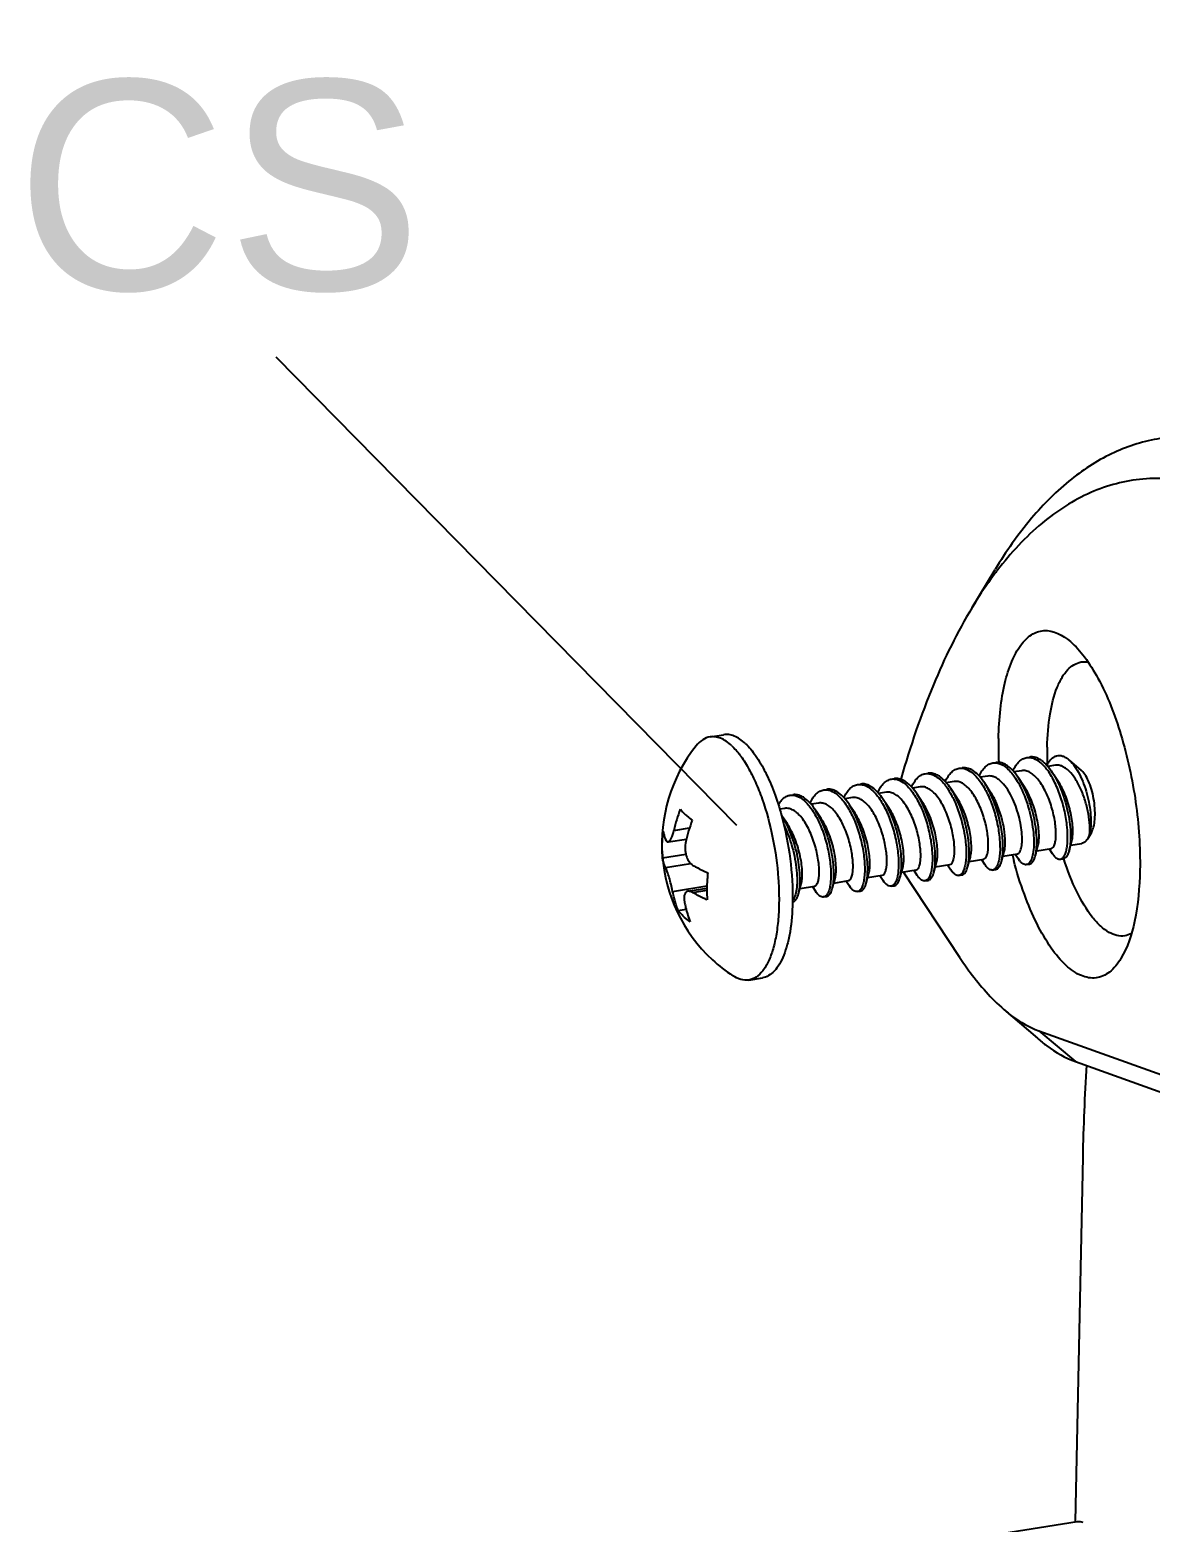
# Model space of a CAD drawing. Header units: millimetres. Extents: x 0 to 549, y 0 to 190.
# Drawn here: x 35.93 to 51.97, y 89.66 to 111.02 of the extents above; entities that cross this region are included whole.
import ezdxf

# ---------------------------------------------------------------- set-up
doc = ezdxf.new("R2010")
doc.units = ezdxf.units.MM
doc.layers.add('02___PRT_ALL_AXES', color=7, linetype='Continuous')
doc.styles.get("Standard").update_dxf_attribs({"font": 'SimSun.ttf'})

msp = doc.modelspace()

# ---------------------------------------------------------------- linework, layer by layer
msp.add_line((46.052, 99.627), (39.458, 106.334))
at = {"color": 7, "linetype": 'Continuous'}
for p, q in [((49.423, 102.751), (49.751, 103.293)), ((48.435, 98.964), (49.241, 97.744)), ((49.875, 96.996), (50.356, 96.583)), ((50.376, 96.69), (53.736, 95.489)), ((50.376, 96.69), (50.902, 96.249)), ((50.902, 96.249), (54.262, 95.048)), ((51.005, 94.881), (50.897, 89.665)), ((48.021, 89.201), (50.926, 89.664))]:
    msp.add_line(p, q, dxfattribs=at)
at = {"color": 6, "linetype": 'Continuous'}
for p, q in [((50.132, 100.413), (50.021, 100.395)), ((50.616, 100.49), (50.505, 100.472)), ((50.807, 100.57), (50.816, 100.562)), ((50.987, 100.415), (50.817, 100.562)), ((50.993, 100.41), (50.987, 100.415)), ((48.406, 100.307), (48.402, 100.295)), ((49.163, 100.258), (49.052, 100.241)), ((49.647, 100.336), (49.536, 100.318)), ((49.682, 100.112), (49.602, 100.233)), ((50.166, 100.189), (50.086, 100.31)), ((50.651, 100.267), (50.57, 100.387)), ((47.71, 100.027), (47.599, 100.009)), ((48.194, 100.104), (48.083, 100.087)), ((48.229, 99.881), (48.149, 100.002)), ((48.679, 100.181), (48.568, 100.164)), ((48.713, 99.958), (48.633, 100.079)), ((49.198, 100.035), (49.118, 100.156)), ((46.741, 99.873), (46.667, 99.861)), ((47.226, 99.95), (47.115, 99.932)), ((45.152, 99.558), (45.376, 99.594)), ((45.07, 99.393), (45.331, 99.434)), ((50.81, 99.265), (50.85, 99.409)), ((50.832, 99.345), (50.993, 99.371)), ((51.129, 99.527), (51.073, 99.434)), ((51.11, 99.529), (51.102, 99.498)), ((45.324, 99.212), (44.99, 99.159)), ((49.357, 99.034), (49.397, 99.177)), ((49.379, 99.114), (49.588, 99.147)), ((49.555, 99.142), (49.601, 99.073)), ((49.842, 99.111), (49.881, 99.254)), ((49.864, 99.191), (50.072, 99.224)), ((49.998, 99.201), (49.995, 99.211)), ((50.039, 99.219), (50.085, 99.15)), ((50.101, 99.127), (50.085, 99.15)), ((50.326, 99.188), (50.365, 99.332)), ((50.348, 99.268), (50.557, 99.301)), ((50.524, 99.296), (50.569, 99.227)), ((45.032, 99.027), (45.391, 99.084)), ((47.926, 98.883), (48.135, 98.916)), ((48.389, 98.88), (48.428, 99.023)), ((48.411, 98.96), (48.62, 98.993)), ((48.586, 98.988), (48.632, 98.918)), ((48.648, 98.896), (48.632, 98.918)), ((48.873, 98.957), (48.913, 99.1)), ((48.895, 99.037), (49.104, 99.07)), ((49.071, 99.065), (49.117, 98.996)), ((49.132, 98.973), (49.117, 98.996)), ((49.617, 99.05), (49.601, 99.073)), ((45.134, 98.685), (45.624, 98.763)), ((45.352, 98.686), (45.624, 98.73)), ((45.416, 98.67), (45.624, 98.703)), ((46.958, 98.728), (47.167, 98.762)), ((47.134, 98.756), (47.179, 98.687)), ((47.442, 98.805), (47.651, 98.839)), ((47.618, 98.833), (47.664, 98.764)), ((47.679, 98.742), (47.664, 98.764)), ((48.102, 98.911), (48.148, 98.841)), ((48.164, 98.819), (48.148, 98.841)), ((47.195, 98.665), (47.179, 98.687)), ((45.328, 98.426), (45.214, 98.408))]:
    msp.add_line(p, q, dxfattribs=at)
for points in [[(46.776, 99.65), (46.709, 99.751), (46.696, 99.77)], [(47.26, 99.727), (47.193, 99.828), (47.18, 99.847)], [(47.745, 99.804), (47.677, 99.905), (47.665, 99.925)], [(47.904, 98.802), (47.929, 98.894), (47.944, 98.946)], [(46.936, 98.648), (46.961, 98.739), (46.975, 98.792)], [(47.42, 98.725), (47.445, 98.816), (47.46, 98.869)]]:
    msp.add_lwpolyline(points, dxfattribs=at)
at = {"color": 7, "linetype": 'Continuous'}
for centre, radius, start, end in [((55.425, 100.762), 5.627, 178.8831, 182.3106), ((82.93, 94.237), 31.931, 176.4781, 178.8456)]:
    msp.add_arc(centre, radius, start, end, dxfattribs=at)
at = {"color": 6, "linetype": 'Continuous'}
for centre, radius, start, end in [((54.847, 100.664), 4.351, 178.8524, 182.0414), ((47.465, 99.027), 2.374, 159.3857, 167.0677), ((45.871, 99.226), 0.989, 33.3805, 34.2131), ((47.66, 98.861), 2.399, 159.4259, 167.0275), ((55.946, 100.714), 6.137, 194.2641, 194.9792), ((50.653, 99.233), 0.0966, 313.6103, 315.8881)]:
    msp.add_arc(centre, radius, start, end, dxfattribs=at)
at = {"color": 7, "linetype": 'Continuous'}
for points, knots in [([(52.111, 105.168), (51.887, 105.132), (51.433, 104.991), (50.807, 104.593), (50.232, 104.017), (49.907, 103.549), (49.751, 103.293)], [0, 0, 0, 0, 0.219294, 0.452322, 0.710118, 1, 1, 1, 1]), ([(60.639, 88.323), (60.45, 89.664), (59.959, 92.275), (58.902, 95.963), (57.772, 98.756), (56.741, 100.685), (55.96, 101.892), (55.155, 102.896), (54.336, 103.684), (53.511, 104.246), (52.685, 104.568), (51.869, 104.632), (51.088, 104.426), (50.372, 103.963), (49.974, 103.529), (49.785, 103.283)], [0, 0, 0, 0, 0.184005, 0.360412, 0.520507, 0.592175, 0.657304, 0.715486, 0.766646, 0.811188, 0.850217, 0.885748, 0.920635, 0.957918, 1, 1, 1, 1]), ([(49.785, 103.283), (49.753, 103.242), (49.625, 103.07), (49.507, 102.89), (49.422, 102.75)], [0, 0, 0, 0, 0.242005, 1, 1, 1, 1]), ([(49.422, 102.75), (49.209, 102.397), (48.819, 101.599), (48.536, 100.76), (48.406, 100.307)], [0, 0, 0, 0, 0.466893, 1, 1, 1, 1]), ([(49.799, 100.872), (49.802, 101.013), (49.819, 101.281), (49.88, 101.652), (49.974, 101.963), (50.099, 102.202), (50.255, 102.366), (50.522, 102.462), (50.725, 102.351), (50.83, 102.261)], [0, 0, 0, 0, 0.19244, 0.364126, 0.511054, 0.631809, 0.72905, 0.812539, 1, 1, 1, 1]), ([(50.83, 102.261), (50.905, 102.196), (51.051, 102.03), (51.319, 101.594), (51.586, 100.897), (51.786, 99.971), (51.832, 99.315), (51.825, 98.991)], [0, 0, 0, 0, 0.085288, 0.188263, 0.438207, 0.721409, 1, 1, 1, 1]), ([(50.497, 100.751), (50.5, 100.91), (50.523, 101.2), (50.603, 101.536), (50.702, 101.745), (50.802, 101.886), (50.911, 101.957), (50.984, 101.969)], [0, 0, 0, 0, 0.343358, 0.626184, 0.741897, 0.840777, 1, 1, 1, 1]), ([(51.552, 97.723), (51.509, 97.651), (51.412, 97.525), (51.198, 97.425), (50.964, 97.469), (50.744, 97.631), (50.533, 97.888), (50.335, 98.234), (50.157, 98.655), (50.061, 98.964), (50.017, 99.127)], [0, 0, 0, 0, 0.096389, 0.175491, 0.255725, 0.354715, 0.480135, 0.632293, 0.807546, 1, 1, 1, 1]), ([(51.608, 98.049), (51.532, 98.036), (51.399, 98.075), (51.254, 98.189), (51.087, 98.374), (50.901, 98.696), (50.787, 98.987), (50.735, 99.149)], [0, 0, 0, 0, 0.156547, 0.25519, 0.37128, 0.655858, 1, 1, 1, 1]), ([(51.825, 98.991), (51.82, 98.744), (51.781, 98.31), (51.65, 97.884), (51.552, 97.723)], [0, 0, 0, 0, 0.56751, 1, 1, 1, 1]), ([(49.241, 97.744), (49.291, 97.668), (49.479, 97.4), (49.696, 97.151), (49.875, 96.996)], [0, 0, 0, 0, 0.276053, 1, 1, 1, 1]), ([(49.875, 96.996), (49.916, 96.961), (50.069, 96.838), (50.242, 96.738), (50.376, 96.69)], [0, 0, 0, 0, 0.273674, 1, 1, 1, 1]), ([(50.356, 96.583), (50.4, 96.545), (50.567, 96.411), (50.756, 96.301), (50.902, 96.249)], [0, 0, 0, 0, 0.27368, 1, 1, 1, 1])]:
    msp.add_open_spline(points, degree=3, knots=knots, dxfattribs=at)
for points in [[(50.984, 101.969), (51.019, 101.974), (51.055, 101.973), (51.089, 101.966)], [(51.704, 98.082), (51.675, 98.066), (51.642, 98.054), (51.608, 98.049)], [(50.927, 89.664), (50.954, 89.668), (50.983, 89.665), (51.009, 89.655)]]:
    msp.add_open_spline(points, degree=3, dxfattribs=at)
at = {"color": 6, "linetype": 'Continuous'}
for points, knots in [([(50.493, 100.488), (50.501, 100.505), (50.52, 100.538), (50.553, 100.579), (50.591, 100.61), (50.631, 100.628), (50.675, 100.633), (50.72, 100.624), (50.765, 100.603), (50.793, 100.582), (50.807, 100.57)], [0, 0, 0, 0, 0.150888, 0.284926, 0.404588, 0.514609, 0.621968, 0.734514, 0.859043, 1, 1, 1, 1]), ([(49.039, 100.258), (49.05, 100.283), (49.075, 100.33), (49.122, 100.389), (49.175, 100.43), (49.216, 100.444), (49.235, 100.447)], [0, 0, 0, 0, 0.29826, 0.559156, 0.788776, 1, 1, 1, 1]), ([(49.276, 100.449), (49.287, 100.448), (49.332, 100.441), (49.374, 100.419), (49.403, 100.398)], [0, 0, 0, 0, 0.229895, 1, 1, 1, 1]), ([(49.416, 100.424), (49.394, 100.436), (49.349, 100.455), (49.3, 100.457), (49.278, 100.454)], [0, 0, 0, 0, 0.525833, 1, 1, 1, 1]), ([(49.446, 100.405), (49.443, 100.407), (49.433, 100.413), (49.423, 100.42), (49.416, 100.424)], [0, 0, 0, 0, 0.25605, 1, 1, 1, 1]), ([(49.523, 100.334), (49.534, 100.36), (49.559, 100.407), (49.606, 100.466), (49.66, 100.507), (49.7, 100.521), (49.72, 100.524)], [0, 0, 0, 0, 0.298284, 0.559201, 0.788816, 1, 1, 1, 1]), ([(49.76, 100.526), (49.771, 100.525), (49.817, 100.518), (49.859, 100.496), (49.888, 100.475)], [0, 0, 0, 0, 0.229897, 1, 1, 1, 1]), ([(49.9, 100.501), (49.878, 100.513), (49.833, 100.532), (49.784, 100.534), (49.762, 100.531)], [0, 0, 0, 0, 0.52583, 1, 1, 1, 1]), ([(49.888, 100.475), (49.912, 100.458), (49.96, 100.415), (50.05, 100.303), (50.105, 100.203), (50.138, 100.131)], [0, 0, 0, 0, 0.20828, 0.44643, 1, 1, 1, 1]), ([(49.93, 100.482), (49.927, 100.484), (49.918, 100.49), (49.908, 100.497), (49.9, 100.501)], [0, 0, 0, 0, 0.256051, 1, 1, 1, 1]), ([(50.086, 100.31), (50.063, 100.345), (50.016, 100.408), (49.959, 100.461), (49.93, 100.482)], [0, 0, 0, 0, 0.5384, 1, 1, 1, 1]), ([(50.007, 100.412), (50.019, 100.437), (50.044, 100.484), (50.091, 100.543), (50.144, 100.584), (50.184, 100.598), (50.204, 100.601)], [0, 0, 0, 0, 0.298256, 0.559159, 0.788784, 1, 1, 1, 1]), ([(50.557, 99.301), (50.58, 99.305), (50.599, 99.341), (50.611, 99.381), (50.619, 99.425), (50.624, 99.489), (50.621, 99.578), (50.61, 99.677), (50.59, 99.783), (50.552, 99.929), (50.488, 100.099), (50.4, 100.25), (50.317, 100.341), (50.256, 100.388), (50.194, 100.414), (50.151, 100.416), (50.132, 100.413)], [0, 0, 0, 0, 0.051838, 0.072148, 0.095587, 0.151454, 0.218147, 0.293643, 0.375492, 0.46099, 0.631624, 0.78475, 0.850039, 0.906713, 0.955717, 1, 1, 1, 1]), ([(50.245, 100.603), (50.255, 100.602), (50.301, 100.595), (50.343, 100.573), (50.372, 100.552)], [0, 0, 0, 0, 0.229895, 1, 1, 1, 1]), ([(50.384, 100.578), (50.362, 100.591), (50.318, 100.609), (50.269, 100.611), (50.246, 100.608)], [0, 0, 0, 0, 0.525834, 1, 1, 1, 1]), ([(50.722, 99.166), (50.733, 99.177), (50.751, 99.206), (50.77, 99.26), (50.783, 99.329), (50.793, 99.445), (50.786, 99.614), (50.751, 99.831), (50.689, 100.053), (50.604, 100.259), (50.502, 100.43), (50.417, 100.521), (50.372, 100.552)], [0, 0, 0, 0, 0.029469, 0.067235, 0.113689, 0.168421, 0.298872, 0.448684, 0.605509, 0.756579, 0.890578, 1, 1, 1, 1]), ([(50.414, 100.559), (50.412, 100.561), (50.402, 100.568), (50.392, 100.574), (50.384, 100.578)], [0, 0, 0, 0, 0.256048, 1, 1, 1, 1]), ([(50.414, 100.559), (50.443, 100.538), (50.501, 100.485), (50.547, 100.422), (50.57, 100.387)], [0, 0, 0, 0, 0.461601, 1, 1, 1, 1]), ([(51.102, 99.498), (51.108, 99.541), (51.108, 99.64), (51.089, 99.797), (51.048, 99.968), (50.988, 100.137), (50.91, 100.287), (50.832, 100.39), (50.764, 100.448), (50.714, 100.477), (50.665, 100.492), (50.631, 100.492), (50.616, 100.49)], [0, 0, 0, 0, 0.109107, 0.244848, 0.395963, 0.549708, 0.693704, 0.817983, 0.871109, 0.918269, 0.960543, 1, 1, 1, 1]), ([(50.816, 100.562), (50.844, 100.537), (50.896, 100.474), (50.989, 100.317), (51.075, 100.082), (51.12, 99.835), (51.125, 99.648), (51.117, 99.565), (51.11, 99.529)], [0, 0, 0, 0, 0.100778, 0.219504, 0.493983, 0.774511, 0.897856, 1, 1, 1, 1]), ([(51.129, 99.527), (51.144, 99.551), (51.166, 99.614), (51.182, 99.721), (51.184, 99.847), (51.17, 99.981), (51.143, 100.114), (51.103, 100.235), (51.056, 100.335), (51.015, 100.39), (50.993, 100.41)], [0, 0, 0, 0, 0.092746, 0.210766, 0.348237, 0.496369, 0.645043, 0.784076, 0.90447, 1, 1, 1, 1]), ([(47.586, 100.026), (47.597, 100.052), (47.622, 100.099), (47.669, 100.157), (47.722, 100.198), (47.763, 100.212), (47.782, 100.215)], [0, 0, 0, 0, 0.29823, 0.559132, 0.788768, 1, 1, 1, 1]), ([(47.823, 100.217), (47.834, 100.216), (47.879, 100.209), (47.921, 100.187), (47.95, 100.167)], [0, 0, 0, 0, 0.229899, 1, 1, 1, 1]), ([(47.963, 100.193), (47.941, 100.205), (47.896, 100.224), (47.847, 100.226), (47.825, 100.222)], [0, 0, 0, 0, 0.525834, 1, 1, 1, 1]), ([(48.07, 100.103), (48.082, 100.129), (48.107, 100.176), (48.153, 100.235), (48.207, 100.275), (48.247, 100.289), (48.267, 100.293)], [0, 0, 0, 0, 0.298268, 0.559172, 0.788792, 1, 1, 1, 1]), ([(48.308, 100.294), (48.318, 100.294), (48.364, 100.286), (48.406, 100.264), (48.435, 100.244)], [0, 0, 0, 0, 0.229895, 1, 1, 1, 1]), ([(48.447, 100.27), (48.425, 100.282), (48.38, 100.301), (48.331, 100.303), (48.309, 100.299)], [0, 0, 0, 0, 0.525837, 1, 1, 1, 1]), ([(48.435, 100.244), (48.48, 100.212), (48.566, 100.119), (48.67, 99.945), (48.755, 99.735), (48.816, 99.51), (48.85, 99.291), (48.856, 99.121), (48.844, 99.006), (48.829, 98.939), (48.809, 98.888), (48.789, 98.861), (48.779, 98.852)], [0, 0, 0, 0, 0.110553, 0.246183, 0.398979, 0.557117, 0.707305, 0.836827, 0.890568, 0.935716, 0.97197, 1, 1, 1, 1]), ([(48.477, 100.251), (48.475, 100.252), (48.465, 100.259), (48.455, 100.265), (48.447, 100.27)], [0, 0, 0, 0, 0.256046, 1, 1, 1, 1]), ([(48.633, 100.079), (48.61, 100.114), (48.564, 100.176), (48.506, 100.23), (48.477, 100.251)], [0, 0, 0, 0, 0.538413, 1, 1, 1, 1]), ([(48.554, 100.18), (48.566, 100.206), (48.591, 100.253), (48.638, 100.312), (48.691, 100.353), (48.731, 100.367), (48.751, 100.37)], [0, 0, 0, 0, 0.298272, 0.55918, 0.788799, 1, 1, 1, 1]), ([(48.792, 100.371), (48.802, 100.371), (48.848, 100.363), (48.89, 100.341), (48.919, 100.321)], [0, 0, 0, 0, 0.229898, 1, 1, 1, 1]), ([(48.931, 100.347), (48.909, 100.359), (48.865, 100.378), (48.816, 100.38), (48.793, 100.376)], [0, 0, 0, 0, 0.525832, 1, 1, 1, 1]), ([(48.919, 100.321), (48.965, 100.289), (49.051, 100.196), (49.154, 100.022), (49.239, 99.812), (49.301, 99.586), (49.335, 99.367), (49.34, 99.198), (49.328, 99.083), (49.313, 99.016), (49.293, 98.965), (49.274, 98.938), (49.263, 98.929)], [0, 0, 0, 0, 0.110583, 0.246258, 0.399092, 0.557249, 0.707441, 0.836942, 0.890661, 0.93578, 0.972001, 1, 1, 1, 1]), ([(48.961, 100.328), (48.959, 100.329), (48.949, 100.336), (48.939, 100.343), (48.931, 100.347)], [0, 0, 0, 0, 0.256045, 1, 1, 1, 1]), ([(49.118, 100.156), (49.095, 100.191), (49.048, 100.253), (48.991, 100.307), (48.961, 100.328)], [0, 0, 0, 0, 0.538399, 1, 1, 1, 1]), ([(49.588, 99.147), (49.611, 99.151), (49.631, 99.187), (49.642, 99.226), (49.651, 99.27), (49.655, 99.335), (49.653, 99.423), (49.641, 99.522), (49.622, 99.629), (49.583, 99.774), (49.519, 99.945), (49.431, 100.096), (49.348, 100.187), (49.287, 100.234), (49.225, 100.26), (49.182, 100.262), (49.163, 100.258)], [0, 0, 0, 0, 0.051839, 0.07215, 0.095587, 0.151455, 0.218148, 0.293645, 0.375493, 0.460991, 0.631625, 0.78475, 0.85004, 0.906713, 0.955717, 1, 1, 1, 1]), ([(49.403, 100.398), (49.449, 100.366), (49.535, 100.273), (49.638, 100.099), (49.724, 99.889), (49.785, 99.664), (49.819, 99.445), (49.824, 99.276), (49.813, 99.161), (49.798, 99.094), (49.777, 99.042), (49.758, 99.015), (49.747, 99.006)], [0, 0, 0, 0, 0.11056, 0.246196, 0.398996, 0.557132, 0.707323, 0.836847, 0.890586, 0.935728, 0.971976, 1, 1, 1, 1]), ([(49.602, 100.233), (49.579, 100.268), (49.532, 100.33), (49.475, 100.384), (49.446, 100.405)], [0, 0, 0, 0, 0.538385, 1, 1, 1, 1]), ([(49.696, 100.06), (49.689, 100.076), (49.661, 100.135), (49.629, 100.193), (49.602, 100.233)], [0, 0, 0, 0, 0.261245, 1, 1, 1, 1]), ([(49.99, 100.036), (49.967, 100.082), (49.92, 100.165), (49.846, 100.253), (49.783, 100.302), (49.737, 100.326), (49.692, 100.338), (49.662, 100.338), (49.647, 100.336)], [0, 0, 0, 0, 0.318503, 0.591741, 0.709187, 0.814444, 0.909975, 1, 1, 1, 1]), ([(50.326, 99.188), (50.335, 99.221), (50.347, 99.297), (50.351, 99.475), (50.319, 99.728), (50.234, 100.031), (50.142, 100.225), (50.086, 100.31)], [0, 0, 0, 0, 0.087787, 0.195759, 0.455614, 0.738693, 1, 1, 1, 1]), ([(50.57, 100.387), (50.627, 100.302), (50.718, 100.108), (50.804, 99.806), (50.835, 99.552), (50.831, 99.374), (50.819, 99.298), (50.81, 99.265)], [0, 0, 0, 0, 0.261312, 0.544396, 0.804253, 0.912218, 1, 1, 1, 1]), ([(50.85, 99.409), (50.856, 99.432), (50.864, 99.487), (50.866, 99.62), (50.839, 99.813), (50.77, 100.047), (50.696, 100.199), (50.651, 100.267)], [0, 0, 0, 0, 0.08141, 0.184838, 0.44149, 0.728731, 1, 1, 1, 1]), ([(46.645, 99.926), (46.656, 99.945), (46.679, 99.978), (46.72, 100.02), (46.765, 100.049), (46.798, 100.059), (46.814, 100.061)], [0, 0, 0, 0, 0.287806, 0.545492, 0.779418, 1, 1, 1, 1]), ([(46.855, 100.063), (46.865, 100.062), (46.911, 100.055), (46.953, 100.033), (46.982, 100.012)], [0, 0, 0, 0, 0.229903, 1, 1, 1, 1]), ([(46.994, 100.038), (46.972, 100.051), (46.927, 100.069), (46.879, 100.072), (46.856, 100.068)], [0, 0, 0, 0, 0.525836, 1, 1, 1, 1]), ([(46.982, 100.012), (47.027, 99.98), (47.114, 99.887), (47.217, 99.713), (47.302, 99.504), (47.363, 99.278), (47.397, 99.059), (47.403, 98.89), (47.391, 98.775), (47.376, 98.708), (47.356, 98.656), (47.336, 98.629), (47.326, 98.62)], [0, 0, 0, 0, 0.110557, 0.246189, 0.398986, 0.557116, 0.707304, 0.836832, 0.890576, 0.935723, 0.971974, 1, 1, 1, 1]), ([(47.024, 100.019), (47.022, 100.021), (47.012, 100.028), (47.002, 100.034), (46.994, 100.038)], [0, 0, 0, 0, 0.256046, 1, 1, 1, 1]), ([(47.18, 99.847), (47.157, 99.882), (47.111, 99.945), (47.053, 99.998), (47.024, 100.019)], [0, 0, 0, 0, 0.538399, 1, 1, 1, 1]), ([(47.101, 99.949), (47.113, 99.975), (47.138, 100.022), (47.185, 100.08), (47.238, 100.121), (47.278, 100.135), (47.298, 100.138)], [0, 0, 0, 0, 0.298269, 0.559169, 0.788787, 1, 1, 1, 1]), ([(47.339, 100.14), (47.349, 100.139), (47.395, 100.132), (47.437, 100.11), (47.466, 100.09)], [0, 0, 0, 0, 0.229891, 1, 1, 1, 1]), ([(47.478, 100.115), (47.456, 100.128), (47.412, 100.147), (47.363, 100.149), (47.34, 100.145)], [0, 0, 0, 0, 0.525827, 1, 1, 1, 1]), ([(47.466, 100.09), (47.512, 100.057), (47.598, 99.965), (47.701, 99.79), (47.786, 99.581), (47.848, 99.355), (47.882, 99.136), (47.887, 98.967), (47.875, 98.852), (47.861, 98.785), (47.84, 98.733), (47.821, 98.707), (47.81, 98.697)], [0, 0, 0, 0, 0.11056, 0.246195, 0.398996, 0.557138, 0.70733, 0.83685, 0.890588, 0.935729, 0.971976, 1, 1, 1, 1]), ([(47.508, 100.096), (47.506, 100.098), (47.496, 100.105), (47.486, 100.111), (47.478, 100.115)], [0, 0, 0, 0, 0.256053, 1, 1, 1, 1]), ([(47.665, 99.925), (47.642, 99.96), (47.595, 100.022), (47.538, 100.076), (47.508, 100.096)], [0, 0, 0, 0, 0.538406, 1, 1, 1, 1]), ([(48.135, 98.916), (48.158, 98.919), (48.178, 98.955), (48.189, 98.995), (48.198, 99.039), (48.202, 99.104), (48.2, 99.192), (48.189, 99.291), (48.169, 99.397), (48.131, 99.543), (48.066, 99.714), (47.978, 99.865), (47.896, 99.956), (47.835, 100.002), (47.772, 100.028), (47.729, 100.03), (47.71, 100.027)], [0, 0, 0, 0, 0.051837, 0.072147, 0.095585, 0.151451, 0.218144, 0.29364, 0.375489, 0.460987, 0.631623, 0.784749, 0.850039, 0.906713, 0.955717, 1, 1, 1, 1]), ([(47.95, 100.167), (47.996, 100.134), (48.082, 100.042), (48.185, 99.868), (48.27, 99.659), (48.332, 99.434), (48.366, 99.215), (48.371, 99.046), (48.36, 98.931), (48.345, 98.863), (48.325, 98.812), (48.306, 98.784), (48.295, 98.775)], [0, 0, 0, 0, 0.11045, 0.245926, 0.398555, 0.556559, 0.706712, 0.836325, 0.890165, 0.935439, 0.971837, 1, 1, 1, 1]), ([(47.993, 100.173), (47.99, 100.175), (47.98, 100.182), (47.97, 100.188), (47.963, 100.193)], [0, 0, 0, 0, 0.256048, 1, 1, 1, 1]), ([(48.149, 100.002), (48.126, 100.037), (48.079, 100.099), (48.022, 100.153), (47.993, 100.173)], [0, 0, 0, 0, 0.5384, 1, 1, 1, 1]), ([(48.389, 98.88), (48.398, 98.913), (48.409, 98.989), (48.414, 99.166), (48.382, 99.42), (48.297, 99.723), (48.205, 99.917), (48.149, 100.002)], [0, 0, 0, 0, 0.08778, 0.195743, 0.455595, 0.73869, 1, 1, 1, 1]), ([(48.62, 98.993), (48.642, 98.997), (48.662, 99.032), (48.674, 99.072), (48.682, 99.116), (48.687, 99.181), (48.684, 99.269), (48.673, 99.368), (48.653, 99.474), (48.615, 99.62), (48.55, 99.791), (48.462, 99.942), (48.38, 100.033), (48.319, 100.079), (48.256, 100.105), (48.214, 100.107), (48.194, 100.104)], [0, 0, 0, 0, 0.051839, 0.072151, 0.095587, 0.151455, 0.218148, 0.293645, 0.375494, 0.460991, 0.631625, 0.78475, 0.85004, 0.906713, 0.955717, 1, 1, 1, 1]), ([(48.873, 98.957), (48.882, 98.99), (48.894, 99.066), (48.898, 99.244), (48.866, 99.497), (48.781, 99.8), (48.689, 99.994), (48.633, 100.079)], [0, 0, 0, 0, 0.087781, 0.195745, 0.455598, 0.738681, 1, 1, 1, 1]), ([(49.104, 99.07), (49.127, 99.074), (49.147, 99.11), (49.158, 99.149), (49.166, 99.193), (49.171, 99.258), (49.168, 99.346), (49.157, 99.445), (49.137, 99.552), (49.099, 99.697), (49.035, 99.868), (48.947, 100.019), (48.864, 100.11), (48.803, 100.156), (48.741, 100.183), (48.698, 100.184), (48.679, 100.181)], [0, 0, 0, 0, 0.051838, 0.072149, 0.095586, 0.151453, 0.218147, 0.293643, 0.375492, 0.46099, 0.631625, 0.784751, 0.85004, 0.906713, 0.955717, 1, 1, 1, 1]), ([(49.357, 99.034), (49.366, 99.067), (49.378, 99.143), (49.383, 99.321), (49.351, 99.574), (49.265, 99.877), (49.174, 100.071), (49.118, 100.156)], [0, 0, 0, 0, 0.087782, 0.195752, 0.455609, 0.738693, 1, 1, 1, 1]), ([(49.397, 99.177), (49.403, 99.201), (49.412, 99.256), (49.413, 99.388), (49.386, 99.581), (49.317, 99.816), (49.243, 99.968), (49.198, 100.035)], [0, 0, 0, 0, 0.08141, 0.184839, 0.441492, 0.728732, 1, 1, 1, 1]), ([(49.748, 99.998), (49.743, 100.008), (49.723, 100.047), (49.7, 100.085), (49.682, 100.112)], [0, 0, 0, 0, 0.258589, 1, 1, 1, 1]), ([(49.842, 99.111), (49.849, 99.138), (49.86, 99.199), (49.868, 99.341), (49.851, 99.547), (49.796, 99.805), (49.734, 99.977), (49.696, 100.06)], [0, 0, 0, 0, 0.086329, 0.189989, 0.438679, 0.719285, 1, 1, 1, 1]), ([(49.881, 99.254), (49.887, 99.274), (49.894, 99.32), (49.899, 99.429), (49.882, 99.591), (49.833, 99.795), (49.78, 99.932), (49.748, 99.998)], [0, 0, 0, 0, 0.080491, 0.180439, 0.427556, 0.712382, 1, 1, 1, 1]), ([(50.072, 99.224), (50.078, 99.225), (50.091, 99.231), (50.106, 99.248), (50.118, 99.273), (50.127, 99.306), (50.134, 99.346), (50.14, 99.411), (50.137, 99.507), (50.121, 99.633), (50.091, 99.769), (50.048, 99.905), (50.011, 99.994), (49.99, 100.036)], [0, 0, 0, 0, 0.020958, 0.046147, 0.077977, 0.117397, 0.16456, 0.219203, 0.34859, 0.499512, 0.664156, 0.833871, 1, 1, 1, 1]), ([(50.138, 100.131), (50.185, 100.027), (50.257, 99.814), (50.302, 99.546), (50.308, 99.35), (50.297, 99.232), (50.275, 99.143), (50.248, 99.097), (50.231, 99.083)], [0, 0, 0, 0, 0.313746, 0.616547, 0.747179, 0.856376, 0.940619, 1, 1, 1, 1]), ([(50.365, 99.332), (50.372, 99.355), (50.38, 99.41), (50.382, 99.542), (50.355, 99.736), (50.285, 99.97), (50.211, 100.122), (50.166, 100.189)], [0, 0, 0, 0, 0.08141, 0.184839, 0.441492, 0.728732, 1, 1, 1, 1]), ([(45.244, 99.862), (45.249, 99.855), (45.273, 99.827), (45.299, 99.801), (45.319, 99.782)], [0, 0, 0, 0, 0.240364, 1, 1, 1, 1]), ([(45.319, 99.782), (45.327, 99.775), (45.357, 99.748), (45.389, 99.722), (45.414, 99.704)], [0, 0, 0, 0, 0.240554, 1, 1, 1, 1]), ([(46.936, 98.648), (46.945, 98.681), (46.957, 98.757), (46.961, 98.935), (46.929, 99.189), (46.844, 99.491), (46.752, 99.685), (46.696, 99.77)], [0, 0, 0, 0, 0.087788, 0.195762, 0.455619, 0.738696, 1, 1, 1, 1]), ([(47.167, 98.762), (47.189, 98.765), (47.209, 98.801), (47.221, 98.841), (47.229, 98.885), (47.234, 98.949), (47.231, 99.038), (47.22, 99.137), (47.2, 99.243), (47.162, 99.389), (47.097, 99.56), (47.009, 99.71), (46.927, 99.802), (46.866, 99.848), (46.804, 99.874), (46.761, 99.876), (46.741, 99.873)], [0, 0, 0, 0, 0.051838, 0.072148, 0.095586, 0.151453, 0.218147, 0.293643, 0.375492, 0.46099, 0.631625, 0.78475, 0.85004, 0.906713, 0.955717, 1, 1, 1, 1]), ([(47.42, 98.725), (47.429, 98.758), (47.441, 98.834), (47.445, 99.012), (47.413, 99.266), (47.328, 99.569), (47.236, 99.762), (47.18, 99.847)], [0, 0, 0, 0, 0.087781, 0.195748, 0.455605, 0.738696, 1, 1, 1, 1]), ([(47.651, 98.839), (47.674, 98.842), (47.694, 98.878), (47.705, 98.918), (47.713, 98.962), (47.718, 99.027), (47.715, 99.115), (47.704, 99.214), (47.684, 99.32), (47.646, 99.466), (47.582, 99.637), (47.494, 99.788), (47.411, 99.879), (47.35, 99.925), (47.288, 99.951), (47.245, 99.953), (47.226, 99.95)], [0, 0, 0, 0, 0.051839, 0.072151, 0.095587, 0.151455, 0.218149, 0.293645, 0.375494, 0.460991, 0.631626, 0.78475, 0.85004, 0.906713, 0.955717, 1, 1, 1, 1]), ([(47.904, 98.802), (47.913, 98.836), (47.925, 98.911), (47.93, 99.089), (47.898, 99.343), (47.813, 99.646), (47.721, 99.839), (47.665, 99.925)], [0, 0, 0, 0, 0.087786, 0.195753, 0.455609, 0.738691, 1, 1, 1, 1]), ([(47.944, 98.946), (47.951, 98.969), (47.959, 99.025), (47.96, 99.157), (47.933, 99.35), (47.864, 99.585), (47.79, 99.736), (47.745, 99.804)], [0, 0, 0, 0, 0.081408, 0.184835, 0.441487, 0.72873, 1, 1, 1, 1]), ([(48.428, 99.023), (48.435, 99.047), (48.443, 99.102), (48.445, 99.234), (48.418, 99.427), (48.348, 99.662), (48.274, 99.813), (48.229, 99.881)], [0, 0, 0, 0, 0.08141, 0.184839, 0.441492, 0.728732, 1, 1, 1, 1]), ([(48.913, 99.1), (48.919, 99.124), (48.927, 99.179), (48.929, 99.311), (48.902, 99.504), (48.833, 99.739), (48.759, 99.891), (48.713, 99.958)], [0, 0, 0, 0, 0.081409, 0.184838, 0.44149, 0.728732, 1, 1, 1, 1]), ([(45.07, 99.393), (45.078, 99.394), (45.097, 99.41), (45.127, 99.464), (45.143, 99.518), (45.152, 99.558)], [0, 0, 0, 0, 0.136298, 0.352661, 1, 1, 1, 1]), ([(46.729, 99.631), (46.779, 99.529), (46.856, 99.317), (46.907, 99.047), (46.918, 98.845), (46.911, 98.721), (46.892, 98.624), (46.867, 98.571), (46.851, 98.553)], [0, 0, 0, 0, 0.303233, 0.602993, 0.73507, 0.847463, 0.93615, 1, 1, 1, 1]), ([(46.975, 98.792), (46.982, 98.815), (46.99, 98.87), (46.992, 99.003), (46.965, 99.196), (46.895, 99.43), (46.821, 99.582), (46.776, 99.65)], [0, 0, 0, 0, 0.081409, 0.184836, 0.441488, 0.728729, 1, 1, 1, 1]), ([(47.46, 98.869), (47.466, 98.892), (47.474, 98.947), (47.476, 99.08), (47.449, 99.273), (47.38, 99.507), (47.306, 99.659), (47.26, 99.727)], [0, 0, 0, 0, 0.081408, 0.184835, 0.441487, 0.728729, 1, 1, 1, 1]), ([(44.99, 99.159), (44.987, 99.191), (44.98, 99.32), (44.987, 99.45), (44.998, 99.547)], [0, 0, 0, 0, 0.246784, 1, 1, 1, 1]), ([(44.998, 99.547), (45, 99.536), (45.008, 99.49), (45.024, 99.446), (45.04, 99.414)], [0, 0, 0, 0, 0.242383, 1, 1, 1, 1]), ([(45.04, 99.414), (45.044, 99.408), (45.049, 99.399), (45.061, 99.392), (45.067, 99.392), (45.07, 99.393)], [0, 0, 0, 0, 0.569476, 0.789839, 1, 1, 1, 1]), ([(45.323, 99.399), (45.315, 99.366), (45.309, 99.297), (45.326, 99.174), (45.376, 99.086), (45.424, 99.058)], [0, 0, 0, 0, 0.27529, 0.550999, 1, 1, 1, 1]), ([(51.073, 99.434), (51.063, 99.418), (51.042, 99.39), (51.009, 99.373), (50.993, 99.371)], [0, 0, 0, 0, 0.548775, 1, 1, 1, 1]), ([(51.102, 99.498), (51.1, 99.492), (51.092, 99.47), (51.082, 99.449), (51.073, 99.434)], [0, 0, 0, 0, 0.26986, 1, 1, 1, 1]), ([(45.032, 99.027), (45.027, 99.037), (45.007, 99.08), (44.995, 99.125), (44.99, 99.159)], [0, 0, 0, 0, 0.2599, 1, 1, 1, 1]), ([(50.2, 99.068), (50.192, 99.066), (50.175, 99.067), (50.15, 99.079), (50.124, 99.1), (50.109, 99.117), (50.101, 99.127)], [0, 0, 0, 0, 0.195098, 0.416507, 0.682003, 1, 1, 1, 1]), ([(50.242, 99.074), (50.251, 99.076), (50.276, 99.087), (50.306, 99.128), (50.32, 99.166), (50.326, 99.188)], [0, 0, 0, 0, 0.185493, 0.52932, 1, 1, 1, 1]), ([(50.569, 99.227), (50.578, 99.213), (50.594, 99.192), (50.619, 99.167), (50.646, 99.149), (50.67, 99.143), (50.684, 99.145)], [0, 0, 0, 0, 0.329379, 0.53704, 0.713886, 1, 1, 1, 1]), ([(50.684, 99.145), (50.687, 99.145), (50.7, 99.149), (50.712, 99.156), (50.72, 99.163)], [0, 0, 0, 0, 0.237119, 1, 1, 1, 1]), ([(50.81, 99.265), (50.806, 99.25), (50.797, 99.224), (50.781, 99.193), (50.761, 99.167), (50.74, 99.154), (50.727, 99.152)], [0, 0, 0, 0, 0.329369, 0.537055, 0.713884, 1, 1, 1, 1]), ([(45.134, 98.685), (45.12, 98.752), (45.097, 98.847), (45.06, 98.96), (45.042, 99.008), (45.032, 99.027)], [0, 0, 0, 0, 0.569055, 0.82261, 1, 1, 1, 1]), ([(45.424, 99.058), (45.441, 99.049), (45.51, 99.01), (45.582, 98.977), (45.638, 98.953)], [0, 0, 0, 0, 0.238917, 1, 1, 1, 1]), ([(45.638, 98.953), (45.634, 98.92), (45.622, 98.791), (45.622, 98.661), (45.63, 98.565)], [0, 0, 0, 0, 0.253522, 1, 1, 1, 1]), ([(48.789, 98.843), (48.798, 98.845), (48.823, 98.855), (48.853, 98.897), (48.867, 98.934), (48.873, 98.957)], [0, 0, 0, 0, 0.185503, 0.529367, 1, 1, 1, 1]), ([(49.231, 98.913), (49.224, 98.912), (49.206, 98.913), (49.181, 98.925), (49.156, 98.945), (49.14, 98.963), (49.132, 98.973)], [0, 0, 0, 0, 0.195096, 0.41649, 0.68198, 1, 1, 1, 1]), ([(49.263, 98.929), (49.26, 98.927), (49.251, 98.92), (49.24, 98.915), (49.231, 98.913)], [0, 0, 0, 0, 0.266792, 1, 1, 1, 1]), ([(49.274, 98.92), (49.283, 98.922), (49.307, 98.933), (49.338, 98.974), (49.351, 99.012), (49.357, 99.034)], [0, 0, 0, 0, 0.185494, 0.529337, 1, 1, 1, 1]), ([(49.716, 98.991), (49.708, 98.989), (49.691, 98.99), (49.665, 99.002), (49.64, 99.022), (49.624, 99.04), (49.617, 99.05)], [0, 0, 0, 0, 0.195093, 0.4165, 0.681994, 1, 1, 1, 1]), ([(49.747, 99.006), (49.745, 99.004), (49.735, 98.997), (49.724, 98.992), (49.716, 98.991)], [0, 0, 0, 0, 0.26693, 1, 1, 1, 1]), ([(49.758, 98.997), (49.767, 98.999), (49.792, 99.01), (49.822, 99.051), (49.835, 99.089), (49.842, 99.111)], [0, 0, 0, 0, 0.185502, 0.529353, 1, 1, 1, 1]), ([(50.231, 99.083), (50.229, 99.081), (50.219, 99.074), (50.208, 99.069), (50.2, 99.068)], [0, 0, 0, 0, 0.266605, 1, 1, 1, 1]), ([(47.336, 98.612), (47.345, 98.613), (47.37, 98.624), (47.401, 98.665), (47.414, 98.703), (47.42, 98.725)], [0, 0, 0, 0, 0.185491, 0.529333, 1, 1, 1, 1]), ([(47.778, 98.682), (47.771, 98.681), (47.753, 98.682), (47.728, 98.693), (47.703, 98.714), (47.687, 98.732), (47.679, 98.742)], [0, 0, 0, 0, 0.195093, 0.4165, 0.681993, 1, 1, 1, 1]), ([(47.821, 98.689), (47.83, 98.69), (47.854, 98.701), (47.885, 98.742), (47.898, 98.78), (47.904, 98.802)], [0, 0, 0, 0, 0.185485, 0.529324, 1, 1, 1, 1]), ([(48.197, 98.783), (48.194, 98.786), (48.182, 98.797), (48.171, 98.809), (48.164, 98.819)], [0, 0, 0, 0, 0.228763, 1, 1, 1, 1]), ([(48.263, 98.759), (48.252, 98.758), (48.227, 98.761), (48.207, 98.775), (48.197, 98.783)], [0, 0, 0, 0, 0.449426, 1, 1, 1, 1]), ([(48.295, 98.775), (48.292, 98.773), (48.283, 98.766), (48.271, 98.761), (48.263, 98.759)], [0, 0, 0, 0, 0.267607, 1, 1, 1, 1]), ([(48.305, 98.766), (48.314, 98.767), (48.339, 98.778), (48.369, 98.819), (48.383, 98.857), (48.389, 98.88)], [0, 0, 0, 0, 0.185494, 0.529342, 1, 1, 1, 1]), ([(48.747, 98.836), (48.739, 98.835), (48.722, 98.836), (48.697, 98.848), (48.671, 98.868), (48.656, 98.886), (48.648, 98.896)], [0, 0, 0, 0, 0.195092, 0.416494, 0.681987, 1, 1, 1, 1]), ([(48.779, 98.852), (48.776, 98.85), (48.767, 98.842), (48.755, 98.838), (48.747, 98.836)], [0, 0, 0, 0, 0.266955, 1, 1, 1, 1]), ([(45.214, 98.408), (45.205, 98.43), (45.173, 98.521), (45.148, 98.614), (45.134, 98.685)], [0, 0, 0, 0, 0.247937, 1, 1, 1, 1]), ([(45.352, 98.686), (45.341, 98.685), (45.318, 98.672), (45.3, 98.634), (45.296, 98.584), (45.3, 98.547), (45.304, 98.527)], [0, 0, 0, 0, 0.182552, 0.393988, 0.666455, 1, 1, 1, 1]), ([(45.304, 98.527), (45.309, 98.503), (45.33, 98.409), (45.359, 98.317), (45.384, 98.25)], [0, 0, 0, 0, 0.25234, 1, 1, 1, 1]), ([(45.416, 98.67), (45.41, 98.673), (45.391, 98.683), (45.367, 98.689), (45.352, 98.686)], [0, 0, 0, 0, 0.290177, 1, 1, 1, 1]), ([(45.63, 98.565), (45.611, 98.573), (45.538, 98.605), (45.467, 98.641), (45.416, 98.67)], [0, 0, 0, 0, 0.261051, 1, 1, 1, 1]), ([(46.852, 98.535), (46.861, 98.536), (46.886, 98.547), (46.916, 98.588), (46.93, 98.626), (46.936, 98.648)], [0, 0, 0, 0, 0.18549, 0.529328, 1, 1, 1, 1]), ([(47.294, 98.605), (47.286, 98.604), (47.269, 98.605), (47.244, 98.616), (47.218, 98.637), (47.203, 98.655), (47.195, 98.665)], [0, 0, 0, 0, 0.195093, 0.4165, 0.681993, 1, 1, 1, 1]), ([(47.326, 98.62), (47.323, 98.618), (47.314, 98.611), (47.303, 98.606), (47.294, 98.605)], [0, 0, 0, 0, 0.266943, 1, 1, 1, 1]), ([(47.81, 98.697), (47.808, 98.695), (47.798, 98.688), (47.787, 98.683), (47.778, 98.682)], [0, 0, 0, 0, 0.266929, 1, 1, 1, 1]), ([(45.289, 98.327), (45.282, 98.334), (45.256, 98.359), (45.231, 98.387), (45.214, 98.408)], [0, 0, 0, 0, 0.259988, 1, 1, 1, 1]), ([(45.384, 98.25), (45.376, 98.256), (45.343, 98.28), (45.311, 98.307), (45.289, 98.327)], [0, 0, 0, 0, 0.259624, 1, 1, 1, 1])]:
    msp.add_open_spline(points, degree=3, knots=knots, dxfattribs=at)
for points in [[(49.235, 100.447), (49.249, 100.449), (49.263, 100.45), (49.276, 100.449)], [(49.72, 100.524), (49.733, 100.526), (49.747, 100.527), (49.76, 100.526)], [(50.204, 100.601), (50.217, 100.603), (50.231, 100.604), (50.245, 100.603)], [(47.782, 100.215), (47.796, 100.218), (47.81, 100.218), (47.823, 100.217)], [(48.267, 100.293), (48.28, 100.295), (48.294, 100.295), (48.308, 100.294)], [(48.751, 100.37), (48.765, 100.372), (48.778, 100.372), (48.792, 100.371)], [(46.814, 100.061), (46.827, 100.063), (46.841, 100.064), (46.855, 100.063)], [(47.298, 100.138), (47.312, 100.141), (47.325, 100.141), (47.339, 100.14)]]:
    msp.add_open_spline(points, degree=3, dxfattribs=at)
at = {"layer": '02___PRT_ALL_AXES', "color": 6, "linetype": 'Continuous'}
for p, q in [((45.669, 100.897), (45.864, 100.928)), ((49.235, 100.447), (49.278, 100.454)), ((49.72, 100.524), (49.762, 100.531)), ((50.204, 100.601), (50.246, 100.608)), ((47.782, 100.215), (47.825, 100.222)), ((48.267, 100.293), (48.309, 100.299)), ((48.751, 100.37), (48.793, 100.376)), ((46.814, 100.061), (46.856, 100.068)), ((47.298, 100.138), (47.341, 100.145)), ((50.684, 99.145), (50.727, 99.152)), ((49.231, 98.913), (49.274, 98.92)), ((49.716, 98.991), (49.758, 98.997)), ((50.2, 99.068), (50.242, 99.074)), ((48.263, 98.759), (48.305, 98.766)), ((48.747, 98.836), (48.789, 98.843)), ((46.851, 98.534), (46.851, 98.528)), ((47.294, 98.605), (47.336, 98.612)), ((47.778, 98.682), (47.821, 98.689)), ((46.223, 97.416), (46.418, 97.447))]:
    msp.add_line(p, q, dxfattribs=at)
for centre, radius, start, end in [((47.24, 99.363), 2.26, 141.5454, 227.1212), ((47.243, 99.366), 2.264, 227.1292, 236.5435)]:
    msp.add_arc(centre, radius, start, end, dxfattribs=at)
for points, knots in [([(45.669, 100.897), (45.632, 100.891), (45.555, 100.86), (45.497, 100.802), (45.471, 100.768)], [0, 0, 0, 0, 0.465963, 1, 1, 1, 1]), ([(45.979, 100.771), (45.955, 100.794), (45.905, 100.834), (45.825, 100.879), (45.746, 100.901), (45.693, 100.901), (45.669, 100.897)], [0, 0, 0, 0, 0.293715, 0.552592, 0.783984, 1, 1, 1, 1]), ([(46.174, 100.802), (46.15, 100.825), (46.1, 100.865), (46.02, 100.91), (45.941, 100.932), (45.888, 100.932), (45.864, 100.928)], [0, 0, 0, 0, 0.293718, 0.552594, 0.783983, 1, 1, 1, 1]), ([(45.979, 100.771), (46.023, 100.73), (46.108, 100.632), (46.22, 100.456), (46.325, 100.244), (46.456, 99.912), (46.578, 99.452), (46.645, 98.974), (46.66, 98.593), (46.652, 98.327), (46.624, 98.083), (46.578, 97.87), (46.514, 97.691), (46.435, 97.552), (46.339, 97.455), (46.261, 97.422), (46.223, 97.416)], [0, 0, 0, 0, 0.048777, 0.105963, 0.17089, 0.24236, 0.398441, 0.559745, 0.637527, 0.710893, 0.778209, 0.838147, 0.889829, 0.933079, 0.968873, 1, 1, 1, 1]), ([(46.174, 100.802), (46.23, 100.75), (46.337, 100.619), (46.473, 100.382), (46.596, 100.093), (46.663, 99.882), (46.693, 99.771)], [0, 0, 0, 0, 0.195329, 0.431255, 0.702385, 1, 1, 1, 1]), ([(46.693, 99.771), (46.748, 99.567), (46.829, 99.157), (46.855, 98.74), (46.851, 98.534)], [0, 0, 0, 0, 0.506379, 1, 1, 1, 1]), ([(46.851, 98.528), (46.848, 98.387), (46.833, 98.184), (46.78, 97.932), (46.73, 97.776), (46.669, 97.646), (46.596, 97.545), (46.513, 97.476), (46.449, 97.452), (46.418, 97.447)], [0, 0, 0, 0, 0.342434, 0.492088, 0.624953, 0.740352, 0.83898, 0.92363, 1, 1, 1, 1]), ([(46.223, 97.416), (46.186, 97.41), (46.103, 97.417), (46.03, 97.454), (45.995, 97.477)], [0, 0, 0, 0, 0.465927, 1, 1, 1, 1])]:
    msp.add_open_spline(points, degree=3, knots=knots, dxfattribs=at)

# ---------------------------------------------------------------- texts
at = {"color": 1, "insert": (14.634, 115.298), "char_height": 3, "width": 35.50176, "attachment_point": 1}
msp.add_mtext('3101003861\\P{\\fArial|b0|i0|c0|p32;TM}3X8  6{\\fArial|b0|i0|c0|p32;PCS}', dxfattribs=at)

doc.saveas('drawing.dxf')
